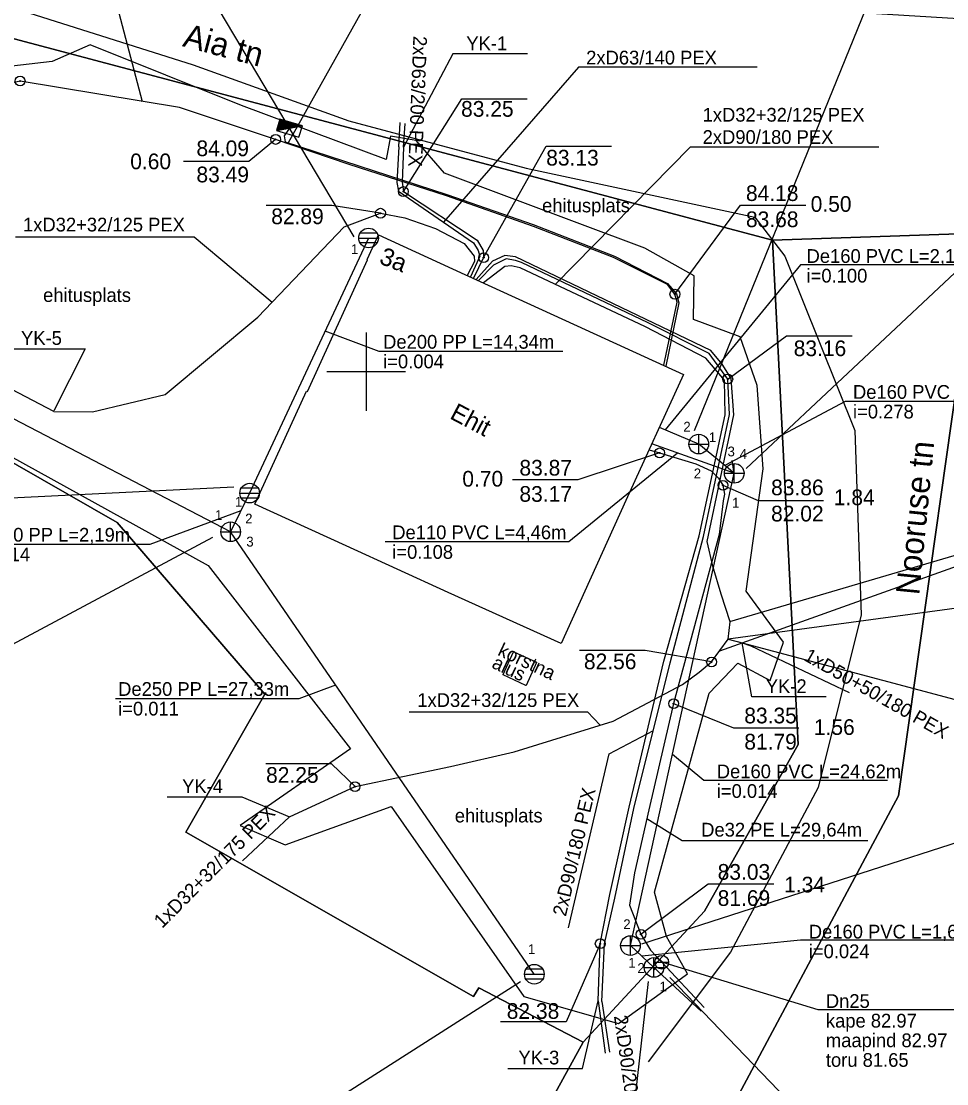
# Model space of a CAD drawing. Extents: x 632023 to 632314, y 6447025 to 6447262.
# Drawn here: x 632132.4 to 632179.6, y 6447163.7 to 6447217.8 of the extents above; entities that cross this region are included whole.
import ezdxf

# ---------------------------------------------------------------- set-up
doc = ezdxf.new("R2010")
doc.units = 0
for name, color, linetype in [('ABIJOONIS', 7, 'Continuous'), ('ELRAJATISMP', 7, 'Continuous'), ('HALJASTUS', 7, 'Continuous'), ('HOONE', 7, 'Continuous'), ('KKAEV', 7, 'Continuous'), ('KOORDPUNKT', 7, 'Continuous'), ('KTRASS', 7, 'Continuous'), ('MOOTPIIR', 7, 'Continuous'), ('MPKAABEL', 7, 'Continuous'), ('PIIR', 7, 'Continuous'), ('POST', 7, 'Continuous'), ('RAJATIS', 7, 'Continuous'), ('SKKAEV', 7, 'Continuous'), ('SKTRASS', 7, 'Continuous'), ('TEE', 7, 'Continuous'), ('TORUNR', 7, 'Continuous'), ('TTRASS', 7, 'Continuous'), ('VKAEV', 7, 'Continuous'), ('VORK', 7, 'Continuous'), ('VTRASS', 7, 'Continuous')]:
    doc.layers.add(name, color=color, linetype=linetype)

# ---------------------------------------------------------------- blocks, each defined once
blk = doc.blocks.new('KAKAEV')
at = {"layer": 'KKAEV'}
for p, q in [((-1, 0), (1, 0)), ((0, -1), (0, 1))]:
    blk.add_line(p, q, dxfattribs=at)
blk.add_circle((0, 0), 1, dxfattribs=at)
blk = doc.blocks.new('VESIIB')
at = {"layer": 'VKAEV'}
for p, q in [((-0.7, 0), (0.7, 0)), ((-0.49, -0.49), (-0.77, -0.77)), ((0.49, -0.49), (0.77, -0.77))]:
    blk.add_line(p, q, dxfattribs=at)
blk.add_circle((0, 0), 0.7, dxfattribs=at)
blk = doc.blocks.new('VKORIS')
at = {"layer": 'VORK'}
for p, q in [((0, 4), (0, -4)), ((-4, 0), (4, 0))]:
    blk.add_line(p, q, dxfattribs=at)
blk = doc.blocks.new('REKAEV')
at = {"layer": 'SKKAEV'}
for p, q in [((0.86, 0.5), (-0.86, 0.5)), ((-1, 0), (1, 0)), ((0.86, -0.5), (-0.86, -0.5))]:
    blk.add_line(p, q, dxfattribs=at)
blk.add_circle((0, 0), 1, dxfattribs=at)
blk = doc.blocks.new('KOORDP')
at = {"layer": 'KOORDPUNKT'}
for radius in [0.5, 0.05, 0.0382, 0.0441, 0.0264, 0.0323, 0.0204, 0.0086, 0.0145]:
    blk.add_circle((0, 0), radius, dxfattribs=at)
blk = doc.blocks.new('ELLK')
at = {"layer": 'ELRAJATISMP'}
for p, q in [((1.19, 0.6), (-1.19, 0.6)), ((-1.19, 0.6), (-1.19, -0.6)), ((-1.19, -0.6), (1.19, 0.6)), ((1.13, 0.56), (-1.19, 0.56)), ((1.06, 0.53), (-1.19, 0.53)), ((0.99, 0.5), (-1.19, 0.5)), ((0.92, 0.46), (-1.19, 0.46)), ((0.86, 0.43), (-1.19, 0.43)), ((0.79, 0.39), (-1.19, 0.39)), ((0.72, 0.36), (-1.19, 0.36)), ((0.65, 0.33), (-1.19, 0.33)), ((0.59, 0.29), (-1.19, 0.29)), ((0.52, 0.26), (-1.19, 0.26)), ((0.45, 0.23), (-1.19, 0.23)), ((0.38, 0.19), (-1.19, 0.19)), ((0.32, 0.16), (-1.19, 0.16)), ((0.25, 0.12), (-1.19, 0.12)), ((0.18, 0.09), (-1.19, 0.09)), ((0.11, 0.06), (-1.19, 0.06)), ((0.05, 0.02), (-1.19, 0.02)), ((1.19, -0.6), (1.19, 0.6)), ((-0.02, -0.01), (-1.19, -0.01)), ((-0.09, -0.04), (-1.19, -0.04)), ((-0.16, -0.08), (-1.19, -0.08)), ((-0.22, -0.11), (-1.19, -0.11)), ((-0.29, -0.14), (-1.19, -0.14)), ((-0.36, -0.18), (-1.19, -0.18)), ((-0.43, -0.21), (-1.19, -0.21)), ((-0.49, -0.25), (-1.19, -0.25)), ((-0.56, -0.28), (-1.19, -0.28)), ((-0.63, -0.31), (-1.19, -0.31)), ((-0.7, -0.35), (-1.19, -0.35)), ((-0.76, -0.38), (-1.19, -0.38)), ((-0.83, -0.41), (-1.19, -0.41)), ((-0.9, -0.45), (-1.19, -0.45)), ((-0.96, -0.48), (-1.19, -0.48)), ((-1.03, -0.52), (-1.19, -0.52)), ((-1.1, -0.55), (-1.19, -0.55)), ((-1.17, -0.58), (-1.19, -0.58)), ((-1.19, -0.6), (1.19, -0.6))]:
    blk.add_line(p, q, dxfattribs=at)

msp = doc.modelspace()

# ---------------------------------------------------------------- linework, layer by layer
at = {"layer": 'ABIJOONIS'}
for p, q in [((632149.387, 6447206.873), (632135.004, 6447231.043)), ((632166.729, 6447197.001), (632179.058, 6447227.341)), ((632169.364, 6447195.065), (632183.611, 6447208.43)), ((632143.256, 6447194.119), (632102.589, 6447192.118)), ((632142.181, 6447191.55), (632125.259, 6447182.53)), ((632164.053, 6447170.856), (632190.191, 6447179.282)), ((632180.921, 6447153.131), (632165.483, 6447169.136)), ((632157.865, 6447168.932), (632145.603, 6447161.106)), ((632164.375, 6447168.936), (632162.327, 6447151.103))]:
    msp.add_line(p, q, dxfattribs=at)
for points in [[(632151.9, 6447209.173), (632154.88, 6447213.892), (632158.213, 6447213.892)], [(632145.388, 6447211.827), (632144.021, 6447210.709), (632140.688, 6447210.709)], [(632155.989, 6447205.807), (632159.171, 6447211.483), (632162.504, 6447211.483)], [(632150.733, 6447208.07), (632148.248, 6447208.468), (632144.914, 6447208.468)], [(632165.733, 6447203.944), (632169.069, 6447208.472), (632172.402, 6447208.472)], [(632168.428, 6447199.622), (632171.428, 6447201.826), (632174.762, 6447201.826)], [(632164.954, 6447195.864), (632160.796, 6447194.485), (632157.463, 6447194.485)], [(632168.181, 6447194.212), (632169.968, 6447193.438), (632173.302, 6447193.438)], [(632167.6, 6447185.216), (632164.211, 6447185.799), (632160.878, 6447185.799)], [(632165.667, 6447183.093), (632168.716, 6447181.867), (632172.049, 6447181.867)], [(632149.434, 6447178.866), (632148.228, 6447180.026), (632144.895, 6447180.026)], [(632164.005, 6447171.343), (632167.436, 6447173.915), (632170.77, 6447173.915)], [(632161.929, 6447170.865), (632160.189, 6447166.879), (632156.855, 6447166.879)]]:
    msp.add_lwpolyline(points, dxfattribs=at)
at = {"layer": 'HOONE'}
for points in [[(632150.623, 6447206.969), (632155.034, 6447204.956), (632160.16, 6447202.61), (632166.18, 6447199.86), (632163.241, 6447193.444), (632159.931, 6447186.149), (632154.175, 6447188.759), (632148.988, 6447191.128), (632144.333, 6447193.246), (632146.965, 6447199.013), (632147.017, 6447198.993), (632150.074, 6447205.698), (632150.047, 6447205.711), (632150.623, 6447206.969)], [(632157.528, 6447185.733), (632158.675, 6447185.208), (632158.68, 6447185.187), (632158.156, 6447184.022), (632158.144, 6447184.019), (632156.984, 6447184.557), (632156.978, 6447184.571), (632157.511, 6447185.73), (632157.528, 6447185.733)]]:
    msp.add_lwpolyline(points, dxfattribs=at)
at = {"layer": 'KTRASS'}
for p, q in [((632166.948, 6447196.312), (632164.944, 6447197.162)), ((632168.757, 6447194.822), (632164.563, 6447196.329)), ((632168.757, 6447194.822), (632166.948, 6447196.312)), ((632168.757, 6447194.822), (632168.658, 6447195.483)), ((632163.466, 6447170.772), (632168.757, 6447194.822)), ((632163.466, 6447170.772), (632164.667, 6447169.655)), ((632164.667, 6447169.655), (632167.076, 6447167.433))]:
    msp.add_line(p, q, dxfattribs=at)
for points in [[(632181.487, 6447205.441), (632172.136, 6447205.441), (632165.231, 6447197.04)], [(632183.755, 6447198.475), (632174.404, 6447198.475), (632168.282, 6447195.213)], [(632150.973, 6447191.35), (632160.324, 6447191.35), (632165.874, 6447195.858)], [(632176.568, 6447179.17), (632167.216, 6447179.17), (632165.606, 6447180.5)], [(632181.485, 6447171.048), (632172.134, 6447171.048), (632164.056, 6447170.223)]]:
    msp.add_lwpolyline(points, dxfattribs=at)
at = {"layer": 'MOOTPIIR'}
msp.add_lwpolyline([(632115.947, 6447204.496), (632141.945, 6447190.121), (632149.209, 6447180.793), (632143.589, 6447176.893), (632145.882, 6447175.899), (632151.273, 6447177.849), (632158.04, 6447168.176), (632162.857, 6447166.8), (632166.375, 6447169.323), (632165.304, 6447171.235), (632164.692, 6447173.49), (632167.483, 6447183.622), (632168.936, 6447185.151), (632170.58, 6447184.272), (632171.268, 6447186.222), (632169.357, 6447188.821), (632170.236, 6447195.053), (632169.93, 6447199.297), (632169.051, 6447201.782), (632166.681, 6447202.661), (632166.719, 6447204.879), (632164.195, 6447206.293), (632153.988, 6447210.116), (632152.554, 6447211.779), (632151.235, 6447211.99), (632151.025, 6447210.805), (632143.646, 6447213.557), (632135.942, 6447216.654), (632134.011, 6447215.794), (632118.585, 6447214.016)], dxfattribs=at)
at = {"layer": 'MPKAABEL'}
for points in [[(632117.132, 6447224.032), (632135.883, 6447224.032), (632138.592, 6447213.766)], [(632165.922, 6447220.855), (632151.179, 6447220.855), (632146.021, 6447211.66)], [(632165.161, 6447200.326), (632165.85, 6447203.545), (632165.733, 6447203.944), (632165.351, 6447204.433), (632162.612, 6447205.809), (632158.528, 6447207.401), (632154.103, 6447208.947), (632149.131, 6447210.557), (632145.388, 6447211.827), (632140.49, 6447213.451), (632132.37, 6447214.8), (632132.067, 6447214.726), (632127.885, 6447214.498), (632124.968, 6447214.206), (632124.895, 6447214.494), (632124.941, 6447214.878)], [(632165.161, 6447200.326), (632165.85, 6447203.545), (632165.733, 6447203.944), (632165.351, 6447204.433), (632162.612, 6447205.809), (632158.528, 6447207.401), (632154.103, 6447208.947), (632149.131, 6447210.557), (632145.388, 6447211.827), (632140.49, 6447213.451), (632132.37, 6447214.8), (632132.067, 6447214.726), (632127.885, 6447214.498), (632124.968, 6447214.206), (632124.895, 6447214.494), (632124.941, 6447214.878)], [(632146.096, 6447212.398), (632145.833, 6447212.009), (632145.87, 6447211.709), (632154.105, 6447209.018), (632158.508, 6447207.493), (632162.65, 6447205.876), (632165.358, 6447204.495), (632165.819, 6447203.958), (632165.931, 6447203.5), (632165.275, 6447200.274)], [(632146.096, 6447212.398), (632145.833, 6447212.009), (632145.87, 6447211.709), (632154.105, 6447209.018), (632158.508, 6447207.493), (632162.65, 6447205.876), (632165.358, 6447204.495), (632165.819, 6447203.958), (632165.931, 6447203.5), (632165.275, 6447200.274)]]:
    msp.add_lwpolyline(points, dxfattribs=at)
at = {"layer": 'PIIR'}
for points in [[(632033.38, 6447247), (632023.34, 6447240.71), (632028.64, 6447262.13), (632032.63, 6447258), (632080.2, 6447243.68), (632095.21, 6447237.67), (632152.89, 6447219.66), (632194.11, 6447217.13), (632276.98, 6447223.12), (632277.88, 6447223.96), (632280.98, 6447226.83), (632281.89, 6447221.04), (632284.03, 6447208.63), (632279.91, 6447212.17), (632218.68, 6447208.92), (632181.18, 6447207.06), (632170.71, 6447206.69), (632121.11, 6447219.87)], [(632121.11, 6447219.87), (632170.71, 6447206.69), (632172.02, 6447181.01), (632167.24, 6447172.52), (632161.06, 6447165.85), (632155.74, 6447168.61), (632155.48, 6447168.17), (632140.82, 6447176.55), (632144.84, 6447183.58), (632137.32, 6447192.31), (632113.34, 6447206.05)], [(632181.18, 6447207.06), (632218.68, 6447208.92), (632220.09, 6447166.23), (632167.15, 6447159.75), (632177.12, 6447178.4)], [(632155.74, 6447168.61), (632161.06, 6447165.85), (632132.69, 6447114.25), (632139.33, 6447110.64), (632124.53, 6447080.23), (632054.12, 6447082.79), (632072.41, 6447132.21), (632102.35, 6447186.26), (632113.34, 6447206.05), (632137.32, 6447192.31), (632144.84, 6447183.58), (632140.82, 6447176.55), (632155.48, 6447168.17)]]:
    msp.add_lwpolyline(points, close=True, dxfattribs=at)
msp.add_lwpolyline([(632220.69, 6447059.16), (632200.39, 6447078.27), (632142.76, 6447111.5), (632139.33, 6447110.64), (632132.69, 6447114.25), (632161.06, 6447165.85), (632167.24, 6447172.52), (632172.02, 6447181.01), (632170.71, 6447206.69), (632181.18, 6447207.06), (632177.12, 6447178.4), (632167.15, 6447159.75), (632147.18, 6447126.98), (632145.29, 6447123.53), (632148.79, 6447114.89), (632197.32, 6447087.21), (632239.71, 6447053.82)], dxfattribs=at)
at = {"layer": 'SKTRASS'}
for p, q in [((632150.125, 6447206.807), (632144.066, 6447193.813)), ((632143.097, 6447191.846), (632117.251, 6447205.271)), ((632144.066, 6447193.813), (632143.097, 6447191.846)), ((632158.57, 6447169.312), (632143.097, 6447191.846))]:
    msp.add_line(p, q, dxfattribs=at)
for points in [[(632160.02, 6447201.033), (632150.668, 6447201.033), (632147.912, 6447202.062)], [(632129.651, 6447191.206), (632139.002, 6447191.206), (632143.633, 6447192.935)], [(632137.237, 6447183.351), (632146.589, 6447183.351), (632148.453, 6447184.046)]]:
    msp.add_lwpolyline(points, dxfattribs=at)
at = {"layer": 'TEE'}
msp.add_lwpolyline([(632110.413, 6447225.366), (632141.18, 6447215.63), (632149.116, 6447212.778), (632158.151, 6447210.357), (632169.798, 6447207.869), (632171.335, 6447205.889), (632174.9, 6447196.999), (632175.228, 6447187.621), (632173.037, 6447178.825), (632168.56, 6447170.44), (632164.369, 6447164.853)], dxfattribs=at)
at = {"layer": 'TTRASS'}
for p, q in [((632151.665, 6447211.445), (632151.728, 6447212.692)), ((632151.906, 6447211.44), (632151.987, 6447212.641)), ((632189.374, 6447193.402), (632168.513, 6447187.266)), ((632146.094, 6447177.328), (632143.702, 6447175.084)), ((632161.817, 6447167.95), (632162.187, 6447165.293)), ((632162.002, 6447167.928), (632162.399, 6447165.339))]:
    msp.add_line(p, q, dxfattribs=at)
for points in [[(632158.222, 6447216.189), (632154.423, 6447216.189), (632151.906, 6447211.44)], [(632169.92, 6447215.505), (632160.82, 6447215.505), (632153.946, 6447207.61)], [(632151.665, 6447211.445), (632151.565, 6447209.633), (632151.646, 6447209.2), (632155.464, 6447206.56), (632155.703, 6447206.178), (632155.796, 6447205.884), (632155.317, 6447204.827)], [(632151.906, 6447211.44), (632151.837, 6447209.652), (632151.9, 6447209.173), (632155.665, 6447206.704), (632155.971, 6447206.173), (632155.989, 6447205.807), (632155.474, 6447204.755)], [(632176.116, 6447211.44), (632166.513, 6447211.44), (632159.638, 6447204.447)], [(632134.081, 6447197.97), (632129.12, 6447200.57), (632114.888, 6447207.959), (632113.731, 6447208.534)], [(632134.081, 6447197.97), (632136.059, 6447197.951), (632139.768, 6447198.83), (632144.489, 6447202.768), (632148.886, 6447207.375), (632150.733, 6447208.07), (632151.968, 6447207.841), (632153.533, 6447207.283), (632154.997, 6447206.534), (632155.509, 6447205.887), (632155.523, 6447205.605), (632155.151, 6447204.902)], [(632132.135, 6447206.861), (632141.234, 6447206.861), (632145.219, 6447203.533)], [(632146.094, 6447177.328), (632149.434, 6447178.866), (632154.296, 6447179.883), (632157.552, 6447180.638), (632162.58, 6447182.205), (632166.115, 6447184.059), (632166.963, 6447184.689), (632167.6, 6447185.216), (632168.439, 6447186.376), (632168.541, 6447187.266), (632168.088, 6447188.666), (632167.666, 6447190.093), (632167.377, 6447191.342), (632168.736, 6447197.796), (632168.6, 6447199.649), (632168.137, 6447200.381), (632167.57, 6447201.085), (632157.605, 6447205.855), (632157.063, 6447205.924), (632156.441, 6447205.62), (632155.608, 6447204.693)], [(632162.002, 6447167.928), (632162.149, 6447170.863), (632162.674, 6447173.188), (632163.649, 6447177.745), (632165.49, 6447185.177), (632167.191, 6447191.601), (632168.509, 6447197.818), (632168.428, 6447199.622), (632167.479, 6447200.917), (632164.374, 6447202.49), (632157.921, 6447205.558), (632157.614, 6447205.665), (632157.138, 6447205.74), (632156.487, 6447205.421), (632155.726, 6447204.639)], [(632161.817, 6447167.95), (632161.929, 6447170.865), (632162.421, 6447173.374), (632163.4, 6447177.822), (632165.175, 6447185.253), (632166.969, 6447191.642), (632168.3, 6447197.809), (632168.258, 6447199.569), (632167.309, 6447200.692), (632164.243, 6447202.286), (632157.855, 6447205.284), (632157.392, 6447205.385), (632157.063, 6447205.35), (632155.984, 6447204.521)], [(632131.878, 6447201.168), (632135.677, 6447201.168), (632134.081, 6447198.001)], [(632200.079, 6447193.402), (632189.374, 6447193.402), (632168, 6447185.769)], [(632193.458, 6447188.533), (632184.359, 6447188.533), (632168.439, 6447186.376)], [(632168.439, 6447186.376), (632169.156, 6447186.183)], [(632190.977, 6447182.799), (632181.878, 6447182.799), (632168.924, 6447186.246)], [(632169.156, 6447186.183), (632169.594, 6447186.04), (632174.61, 6447183.654)], [(632173.448, 6447183.439), (632169.648, 6447183.439), (632169.156, 6447186.183)], [(632152.187, 6447182.667), (632161.286, 6447182.667), (632161.919, 6447181.999)], [(632160.307, 6447171.682), (632162.386, 6447180.541), (632164.636, 6447181.729)], [(632139.866, 6447178.348), (632143.665, 6447178.348), (632146.094, 6447177.328)], [(632157.227, 6447164.504), (632161.026, 6447164.504), (632161.817, 6447167.95)]]:
    msp.add_lwpolyline(points, dxfattribs=at)
at = {"layer": 'VKAEV'}
msp.add_lwpolyline([(632180.595, 6447167.502), (632173.025, 6447167.502), (632165.06, 6447169.92)], dxfattribs=at)
at = {"layer": 'VTRASS'}
msp.add_line((632165.06, 6447169.92), (632167.218, 6447167.612), dxfattribs=at)
for points in [[(632164.424, 6447196.026), (632164.954, 6447195.864), (632166.8, 6447195.298), (632167.584, 6447194.941), (632167.959, 6447194.57), (632168.181, 6447194.212), (632168.263, 6447193.761), (632168.192, 6447193.415), (632167.994, 6447191.709), (632165.667, 6447183.093), (632164.411, 6447177.692), (632163.668, 6447174.472), (632163.414, 6447172.829), (632164.005, 6447171.343), (632164.49, 6447170.532), (632165.06, 6447169.92)], [(632175.558, 6447176.102), (632166.103, 6447176.102), (632164.302, 6447177.221)]]:
    msp.add_lwpolyline(points, dxfattribs=at)

# ---------------------------------------------------------------- block references
at = {"layer": 'KKAEV', "xscale": 0.5, "yscale": 0.5}
for p in [(632166.948, 6447196.312), (632168.757, 6447194.822), (632163.466, 6447170.772), (632164.667, 6447169.655)]:
    msp.add_blockref('KAKAEV', p, dxfattribs=at)
at = {"layer": 'KOORDPUNKT', "xscale": 0.5, "yscale": 0.5}
for p in [(632132.37, 6447214.8), (632145.388, 6447211.827), (632151.9, 6447209.173), (632150.733, 6447208.07), (632155.989, 6447205.807), (632165.733, 6447203.944), (632168.428, 6447199.622), (632164.954, 6447195.864), (632168.181, 6447194.212), (632167.6, 6447185.216), (632165.667, 6447183.093), (632149.434, 6447178.866), (632164.005, 6447171.343), (632161.929, 6447170.865)]:
    msp.add_blockref('KOORDP', p, dxfattribs=at)
at = {"layer": 'POST', "xscale": 0.5000000000000001, "yscale": 0.4999999999999999, "rotation": -16.646609121146298}
msp.add_blockref('ELLK', (632146.096, 6447212.398), dxfattribs=at)
at = {"layer": 'SKKAEV', "xscale": 0.5, "yscale": 0.5}
for name, p in [('REKAEV', (632150.125, 6447206.807)), ('REKAEV', (632144.066, 6447193.813)), ('KAKAEV', (632143.097, 6447191.846)), ('REKAEV', (632158.57, 6447169.312))]:
    msp.add_blockref(name, p, dxfattribs=at)
at = {"layer": 'VKAEV', "xscale": 0.5, "yscale": 0.5}
msp.add_blockref('VESIIB', (632165.06, 6447169.92), dxfattribs=at)
at = {"layer": 'VORK', "xscale": 0.5, "yscale": 0.5}
msp.add_blockref('VKORIS', (632150, 6447200), dxfattribs=at)

# ---------------------------------------------------------------- texts
at = {"layer": 'ABIJOONIS'}
for s, p in [('83.25', (632154.839, 6447212.984)), ('84.09', (632141.355, 6447210.975)), ('83.13', (632159.176, 6447210.497)), ('0.60', (632137.981, 6447210.309)), ('83.49', (632141.355, 6447209.642)), ('84.18', (632169.353, 6447208.693)), ('0.50', (632172.651, 6447208.141)), ('82.89', (632145.165, 6447207.511)), ('83.68', (632169.353, 6447207.36)), ('83.16', (632171.786, 6447200.79)), ('83.87', (632157.812, 6447194.707)), ('0.70', (632154.901, 6447194.145)), ('83.86', (632170.635, 6447193.704)), ('83.17', (632157.812, 6447193.373)), ('1.84', (632173.832, 6447193.2)), ('82.02', (632170.635, 6447192.371)), ('83.35', (632169.268, 6447182.088)), ('1.56', (632172.815, 6447181.498)), ('81.79', (632169.268, 6447180.755)), ('83.03', (632167.912, 6447174.123)), ('1.34', (632171.3, 6447173.476)), ('81.69', (632167.912, 6447172.79)), ('82.38', (632157.165, 6447167.038))]:
    msp.add_text(s, height=0.8, dxfattribs=at).set_placement(p)
for s, p in [('82.56', (632161.097, 6447184.843)), ('82.25', (632144.903, 6447179.06))]:
    msp.add_text(s, height=0.8, rotation=360, dxfattribs=at).set_placement(p)
at = {"layer": 'HALJASTUS'}
for p in [(632158.967, 6447208.114), (632133.543, 6447203.55), (632154.519, 6447177.042)]:
    msp.add_text('ehitusplats', height=0.7, dxfattribs=at).set_placement(p)
at = {"layer": 'HOONE'}
for s, rotation, p in [('3a', 338.8703, (632150.616, 6447205.526)), ('Ehit', 332.2568, (632154.213, 6447197.638))]:
    msp.add_text(s, height=0.9, rotation=rotation, dxfattribs=at).set_placement(p)
at = {"layer": 'KTRASS'}
for s, p in [('De160 PVC L=2,18m', (632172.442, 6447205.539)), ('i=0.100', (632172.442, 6447204.539)), ('De160 PVC L=2,34m', (632174.807, 6447198.617)), ('i=0.278', (632174.807, 6447197.617)), ('De110 PVC L=4,46m', (632151.332, 6447191.468)), ('i=0.108', (632151.332, 6447190.468)), ('De160 PVC L=24,62m', (632167.868, 6447179.291)), ('i=0.014', (632167.868, 6447178.291)), ('De160 PVC L=1,64m', (632172.556, 6447171.129)), ('i=0.024', (632172.556, 6447170.129))]:
    msp.add_text(s, height=0.7, dxfattribs=at).set_placement(p)
at = {"layer": 'RAJATIS'}
for s, p in [('korstna ', (632156.658, 6447185.581)), ('alus', (632156.356, 6447184.939))]:
    msp.add_text(s, height=0.7, rotation=334.8243, dxfattribs=at).set_placement(p)
at = {"layer": 'SKTRASS'}
for s, p in [('De200 PP L=14,34m', (632150.867, 6447201.17)), ('i=0.004', (632150.867, 6447200.17)), ('De250 PP L=2,19m', (632129.78, 6447191.343)), ('i=0.114', (632129.78, 6447190.343)), ('De250 PP L=27,33m', (632137.366, 6447183.488)), ('i=0.011', (632137.366, 6447182.488))]:
    msp.add_text(s, height=0.7, dxfattribs=at).set_placement(p)
at = {"layer": 'TEE'}
for s, rotation, p in [('Aia tn', 345.0271, (632140.605, 6447216.583)), ('Nooruse tn', 84.3809, (632178.18, 6447188.594))]:
    msp.add_text(s, height=1.2, rotation=rotation, dxfattribs=at).set_placement(p)
at = {"layer": 'TORUNR'}
for s, p in [('1', (632149.229, 6447205.991)), ('2', (632166.164, 6447196.946)), ('1', (632167.464, 6447196.411)), ('3', (632168.417, 6447195.685)), ('4', (632169.034, 6447195.558)), ('2', (632166.695, 6447194.567)), ('1', (632143.315, 6447193.118)), ('1', (632168.649, 6447193.075)), ('1', (632142.299, 6447192.446)), ('2', (632143.838, 6447192.267)), ('3', (632143.897, 6447191.094)), ('2', (632163.104, 6447171.609)), ('1', (632158.249, 6447170.336)), ('1', (632163.357, 6447169.641)), ('2', (632163.824, 6447169.377)), ('1', (632164.95, 6447168.435))]:
    msp.add_text(s, height=0.5, dxfattribs=at).set_placement(p)
at = {"layer": 'TTRASS'}
for s, rotation, p in [('2xD63/200 PEX', 267.7998, (632152.408, 6447217.109)), ('1xD50+50/180 PEX', 330.4652, (632172.239, 6447185.338)), ('2xD90/180 PEX', 76.7941, (632160.177, 6447172.223)), ('1xD32+32/175 PEX', 45.1107, (632139.61, 6447171.619)), ('2xD90/200 PEX', 277.9913, (632162.625, 6447167.18))]:
    msp.add_text(s, height=0.7, rotation=rotation, dxfattribs=at).set_placement(p)
for s, p in [('YK-1', (632155.107, 6447216.371)), ('2xD63/140 PEX', (632161.212, 6447215.646)), ('1xD32+32/125 PEX', (632167.147, 6447212.733)), ('2xD90/180 PEX', (632167.147, 6447211.599)), ('1xD32+32/125 PEX', (632132.518, 6447207.14)), ('YK-5', (632132.418, 6447201.365)), ('YK-2', (632170.365, 6447183.63)), ('1xD32+32/125 PEX', (632152.608, 6447182.923)), ('YK-4', (632140.626, 6447178.539)), ('YK-3', (632157.763, 6447164.717))]:
    msp.add_text(s, height=0.7, dxfattribs=at).set_placement(p)
at = {"layer": 'VKAEV'}
for s, p in [('Dn25', (632173.426, 6447167.595)), ('kape 82.97', (632173.426, 6447166.595)), ('maapind 82.97 ', (632173.426, 6447165.595)), ('toru 81.65', (632173.426, 6447164.595))]:
    msp.add_text(s, height=0.7, dxfattribs=at).set_placement(p)
at = {"layer": 'VTRASS'}
msp.add_text('De32 PE L=29,64m', height=0.7, dxfattribs=at).set_placement((632167.073, 6447176.323))

doc.saveas('drawing.dxf')
